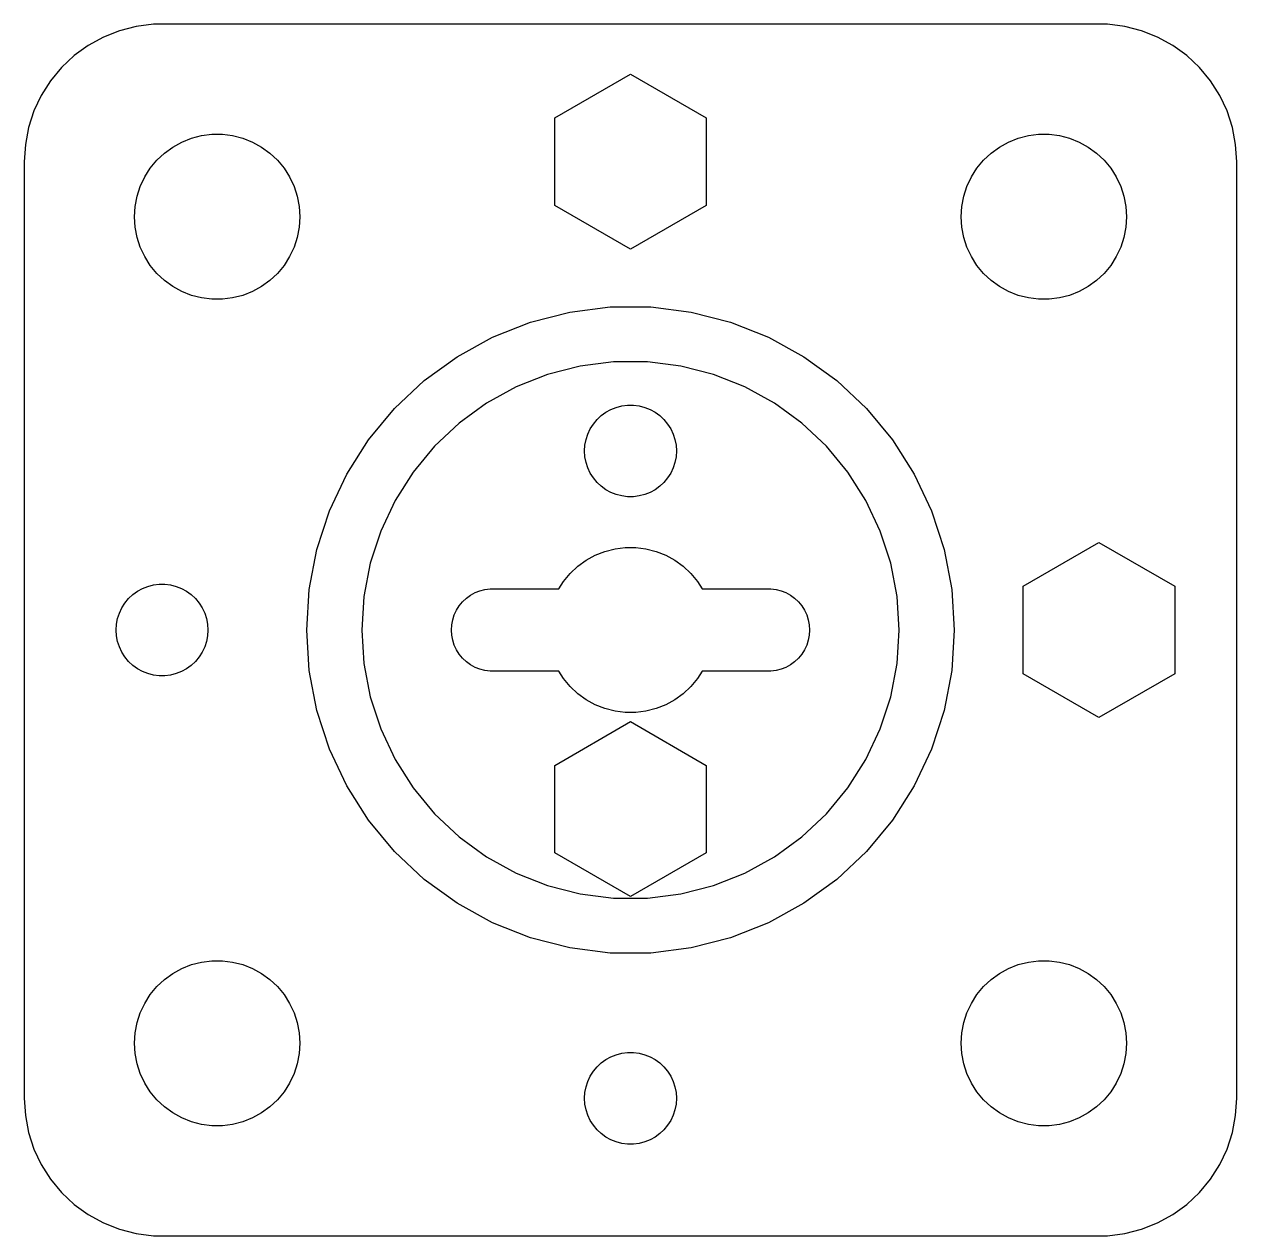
# Model space of a CAD drawing. Header units: metres. Extents: x -22 to 22, y -22 to 184.
# Drawn here: x -22 to 22, y 140.01 to 183.99 of the extents above; entities that cross this region are included whole.
import ezdxf

# ---------------------------------------------------------------- set-up
doc = ezdxf.new("R2010")
doc.units = ezdxf.units.M

msp = doc.modelspace()

# ---------------------------------------------------------------- linework, layer by layer
for p, q in [((-17.3139, 183.99), (-17.9369, 183.911)), ((17.3139, 183.99), (-17.3139, 183.99)), ((17.9369, 183.911), (17.3139, 183.99)), ((-19.1289, 183.524), (-19.6791, 183.222)), ((-18.5451, 183.755), (-19.1289, 183.524)), ((-17.9369, 183.911), (-18.5451, 183.755)), ((18.5451, 183.755), (17.9369, 183.911)), ((19.1289, 183.524), (18.5451, 183.755)), ((19.6791, 183.222), (19.1289, 183.524)), ((-19.6791, 183.222), (-20.1871, 182.853)), ((20.1871, 182.853), (19.6791, 183.222)), ((-20.1871, 182.853), (-20.6448, 182.423)), ((20.6448, 182.423), (20.1871, 182.853)), ((-20.6448, 182.423), (-21.0451, 181.939)), ((-2.74832, 180.587), (0, 182.173)), ((0, 182.173), (2.74832, 180.587)), ((21.0451, 181.939), (20.6448, 182.423)), ((-21.0451, 181.939), (-21.3815, 181.409)), ((21.3815, 181.409), (21.0451, 181.939)), ((-21.3815, 181.409), (-21.6489, 180.841)), ((21.6489, 180.841), (21.3815, 181.409)), ((-21.6489, 180.841), (-21.8429, 180.243)), ((21.8429, 180.243), (21.6489, 180.841)), ((-2.74832, 177.413), (-2.74832, 180.587)), ((2.74832, 180.587), (2.74832, 177.413)), ((-21.8429, 180.243), (-21.9606, 179.627)), ((-15.5621, 179.947), (-15.1884, 179.994)), ((-15.1884, 179.994), (-14.8116, 179.994)), ((-14.8116, 179.994), (-14.4379, 179.947)), ((14.4379, 179.947), (14.8116, 179.994)), ((14.8116, 179.994), (15.1884, 179.994)), ((15.1884, 179.994), (15.5621, 179.947)), ((21.9606, 179.627), (21.8429, 180.243)), ((-21.9606, 179.627), (-22, 179)), ((-16.9123, 179.312), (-16.6075, 179.533)), ((-16.6075, 179.533), (-16.2773, 179.714)), ((-16.2773, 179.714), (-15.927, 179.853)), ((-15.927, 179.853), (-15.5621, 179.947)), ((-14.4379, 179.947), (-14.0729, 179.853)), ((-14.0729, 179.853), (-13.7227, 179.714)), ((-13.7227, 179.714), (-13.3925, 179.533)), ((-13.3925, 179.533), (-13.0877, 179.312)), ((13.0877, 179.312), (13.3925, 179.533)), ((13.3925, 179.533), (13.7227, 179.714)), ((13.7227, 179.714), (14.0729, 179.853)), ((14.0729, 179.853), (14.4379, 179.947)), ((15.5621, 179.947), (15.927, 179.853)), ((15.927, 179.853), (16.2773, 179.714)), ((16.2773, 179.714), (16.6075, 179.533)), ((16.6075, 179.533), (16.9123, 179.312)), ((22, 179), (21.9606, 179.627)), ((-17.1869, 179.054), (-16.9123, 179.312)), ((-13.0877, 179.312), (-12.8131, 179.054)), ((12.8131, 179.054), (13.0877, 179.312)), ((16.9123, 179.312), (17.1869, 179.054)), ((-22, 179), (-22, 145)), ((-17.6289, 178.445), (-17.427, 178.763)), ((-17.427, 178.763), (-17.1869, 179.054)), ((-12.8131, 179.054), (-12.5729, 178.763)), ((-12.5729, 178.763), (-12.3711, 178.445)), ((12.3711, 178.445), (12.5729, 178.763)), ((12.5729, 178.763), (12.8131, 179.054)), ((17.1869, 179.054), (17.427, 178.763)), ((17.427, 178.763), (17.6289, 178.445)), ((22, 145), (22, 179)), ((-17.7893, 178.104), (-17.6289, 178.445)), ((-12.3711, 178.445), (-12.2107, 178.104)), ((12.2107, 178.104), (12.3711, 178.445)), ((17.6289, 178.445), (17.7893, 178.104)), ((-17.9057, 177.746), (-17.7893, 178.104)), ((-12.2107, 178.104), (-12.0942, 177.746)), ((12.0942, 177.746), (12.2107, 178.104)), ((17.7893, 178.104), (17.9057, 177.746)), ((-18, 177), (-17.9763, 177.376)), ((-17.9763, 177.376), (-17.9057, 177.746)), ((-12.0942, 177.746), (-12.0237, 177.376)), ((-12.0237, 177.376), (-12, 177)), ((0, 175.827), (-2.74832, 177.413)), ((2.74832, 177.413), (0, 175.827)), ((12, 177), (12.0237, 177.376)), ((12.0237, 177.376), (12.0942, 177.746)), ((17.9057, 177.746), (17.9763, 177.376)), ((17.9763, 177.376), (18, 177)), ((-17.9763, 176.624), (-18, 177)), ((-12, 177), (-12.0237, 176.624)), ((12.0237, 176.624), (12, 177)), ((18, 177), (17.9763, 176.624)), ((-17.9057, 176.254), (-17.9763, 176.624)), ((-12.0237, 176.624), (-12.0942, 176.254)), ((12.0942, 176.254), (12.0237, 176.624)), ((17.9763, 176.624), (17.9057, 176.254)), ((-17.7893, 175.896), (-17.9057, 176.254)), ((-12.0942, 176.254), (-12.2107, 175.896)), ((12.2107, 175.896), (12.0942, 176.254)), ((17.9057, 176.254), (17.7893, 175.896)), ((-17.6289, 175.555), (-17.7893, 175.896)), ((-12.2107, 175.896), (-12.3711, 175.555)), ((12.3711, 175.555), (12.2107, 175.896)), ((17.7893, 175.896), (17.6289, 175.555)), ((-17.427, 175.237), (-17.6289, 175.555)), ((-17.1869, 174.946), (-17.427, 175.237)), ((-12.5729, 175.237), (-12.8131, 174.946)), ((-12.3711, 175.555), (-12.5729, 175.237)), ((12.5729, 175.237), (12.3711, 175.555)), ((12.8131, 174.946), (12.5729, 175.237)), ((17.427, 175.237), (17.1869, 174.946)), ((17.6289, 175.555), (17.427, 175.237)), ((-16.9123, 174.688), (-17.1869, 174.946)), ((-16.6075, 174.467), (-16.9123, 174.688)), ((-13.0877, 174.688), (-13.3925, 174.467)), ((-12.8131, 174.946), (-13.0877, 174.688)), ((13.0877, 174.688), (12.8131, 174.946)), ((13.3925, 174.467), (13.0877, 174.688)), ((16.9123, 174.688), (16.6075, 174.467)), ((17.1869, 174.946), (16.9123, 174.688)), ((-16.2773, 174.286), (-16.6075, 174.467)), ((-15.927, 174.147), (-16.2773, 174.286)), ((-13.7227, 174.286), (-14.0729, 174.147)), ((-13.3925, 174.467), (-13.7227, 174.286)), ((13.7227, 174.286), (13.3925, 174.467)), ((14.0729, 174.147), (13.7227, 174.286)), ((16.2773, 174.286), (15.927, 174.147)), ((16.6075, 174.467), (16.2773, 174.286)), ((-15.5621, 174.053), (-15.927, 174.147)), ((-15.1884, 174.006), (-15.5621, 174.053)), ((-14.8116, 174.006), (-15.1884, 174.006)), ((-14.4379, 174.053), (-14.8116, 174.006)), ((-14.0729, 174.147), (-14.4379, 174.053)), ((14.4379, 174.053), (14.0729, 174.147)), ((14.8116, 174.006), (14.4379, 174.053)), ((15.1884, 174.006), (14.8116, 174.006)), ((15.5621, 174.053), (15.1884, 174.006)), ((15.927, 174.147), (15.5621, 174.053)), ((-3.63094, 173.175), (-2.20172, 173.542)), ((-2.20172, 173.542), (-0.737778, 173.727)), ((-0.737778, 173.727), (0.737778, 173.727)), ((0.737778, 173.727), (2.20172, 173.542)), ((2.20172, 173.542), (3.63094, 173.175)), ((-5.0029, 172.632), (-3.63094, 173.175)), ((3.63094, 173.175), (5.0029, 172.632)), ((-6.29596, 171.921), (-5.0029, 172.632)), ((5.0029, 172.632), (6.29596, 171.921)), ((-7.48973, 171.054), (-6.29596, 171.921)), ((-0.612198, 171.731), (-1.82697, 171.577)), ((0.612198, 171.731), (-0.612198, 171.731)), ((1.82697, 171.577), (0.612198, 171.731)), ((6.29596, 171.921), (7.48973, 171.054)), ((-3.01291, 171.273), (-4.15134, 170.822)), ((-1.82697, 171.577), (-3.01291, 171.273)), ((3.01291, 171.273), (1.82697, 171.577)), ((4.15134, 170.822), (3.01291, 171.273)), ((-8.56537, 170.043), (-7.48973, 171.054)), ((-4.15134, 170.822), (-5.2243, 170.232)), ((5.2243, 170.232), (4.15134, 170.822)), ((7.48973, 171.054), (8.56537, 170.043)), ((-9.50594, 168.906), (-8.56537, 170.043)), ((-5.2243, 170.232), (-6.21487, 169.512)), ((-1.06111, 169.783), (-0.891983, 169.906)), ((-0.891983, 169.906), (-0.708786, 170.006)), ((-0.708786, 170.006), (-0.51442, 170.083)), ((-0.51442, 170.083), (-0.31192, 170.135)), ((-0.31192, 170.135), (-0.104523, 170.161)), ((-0.104523, 170.161), (0.104523, 170.161)), ((0.104523, 170.161), (0.31192, 170.135)), ((0.31192, 170.135), (0.51442, 170.083)), ((0.51442, 170.083), (0.708786, 170.006)), ((0.708786, 170.006), (0.891983, 169.906)), ((0.891983, 169.906), (1.06111, 169.783)), ((6.21487, 169.512), (5.2243, 170.232)), ((8.56537, 170.043), (9.50594, 168.906)), ((-6.21487, 169.512), (-7.10744, 168.674)), ((-1.45879, 169.302), (-1.34677, 169.478)), ((-1.34677, 169.478), (-1.21352, 169.64)), ((-1.21352, 169.64), (-1.06111, 169.783)), ((1.06111, 169.783), (1.21352, 169.64)), ((1.21352, 169.64), (1.34677, 169.478)), ((1.34677, 169.478), (1.45879, 169.302)), ((7.10744, 168.674), (6.21487, 169.512)), ((-1.6124, 168.914), (-1.54779, 169.113)), ((-1.54779, 169.113), (-1.45879, 169.302)), ((1.45879, 169.302), (1.54779, 169.113)), ((1.54779, 169.113), (1.6124, 168.914)), ((-10.2966, 167.661), (-9.50594, 168.906)), ((-7.10744, 168.674), (-7.88791, 167.731)), ((-1.6647, 168.5), (-1.65157, 168.709)), ((-1.65157, 168.709), (-1.6124, 168.914)), ((1.6124, 168.914), (1.65157, 168.709)), ((1.65157, 168.709), (1.6647, 168.5)), ((7.88791, 167.731), (7.10744, 168.674)), ((9.50594, 168.906), (10.2966, 167.661)), ((-1.65157, 168.291), (-1.6647, 168.5)), ((-1.6124, 168.086), (-1.65157, 168.291)), ((-1.54779, 167.887), (-1.6124, 168.086)), ((1.6124, 168.086), (1.54779, 167.887)), ((1.65157, 168.291), (1.6124, 168.086)), ((1.6647, 168.5), (1.65157, 168.291)), ((-10.9249, 166.325), (-10.2966, 167.661)), ((-7.88791, 167.731), (-8.54398, 166.697)), ((-1.45879, 167.698), (-1.54779, 167.887)), ((-1.34677, 167.521), (-1.45879, 167.698)), ((1.45879, 167.698), (1.34677, 167.521)), ((1.54779, 167.887), (1.45879, 167.698)), ((8.54398, 166.697), (7.88791, 167.731)), ((10.2966, 167.661), (10.9249, 166.325)), ((-1.21352, 167.36), (-1.34677, 167.521)), ((-1.06111, 167.217), (-1.21352, 167.36)), ((-0.891983, 167.094), (-1.06111, 167.217)), ((1.06111, 167.217), (0.891983, 167.094)), ((1.21352, 167.36), (1.06111, 167.217)), ((1.34677, 167.521), (1.21352, 167.36)), ((-0.708786, 166.994), (-0.891983, 167.094)), ((-0.51442, 166.917), (-0.708786, 166.994)), ((-0.31192, 166.865), (-0.51442, 166.917)), ((-0.104523, 166.839), (-0.31192, 166.865)), ((0.104523, 166.839), (-0.104523, 166.839)), ((0.31192, 166.865), (0.104523, 166.839)), ((0.51442, 166.917), (0.31192, 166.865)), ((0.708786, 166.994), (0.51442, 166.917)), ((0.891983, 167.094), (0.708786, 166.994)), ((-11.3808, 164.922), (-10.9249, 166.325)), ((-8.54398, 166.697), (-9.06531, 165.589)), ((9.06531, 165.589), (8.54398, 166.697)), ((10.9249, 166.325), (11.3808, 164.922)), ((-9.06531, 165.589), (-9.44368, 164.425)), ((9.44368, 164.425), (9.06531, 165.589)), ((14.2517, 163.587), (17, 165.173)), ((17, 165.173), (19.7483, 163.587)), ((-11.6573, 163.473), (-11.3808, 164.922)), ((-1.60747, 164.533), (-1.27733, 164.714)), ((-1.27733, 164.714), (-0.927048, 164.853)), ((-0.927048, 164.853), (-0.562134, 164.947)), ((-0.562134, 164.947), (-0.18837, 164.994)), ((-0.18837, 164.994), (0.18837, 164.994)), ((0.18837, 164.994), (0.562134, 164.947)), ((0.562134, 164.947), (0.927048, 164.853)), ((0.927048, 164.853), (1.27733, 164.714)), ((1.27733, 164.714), (1.60747, 164.533)), ((11.3808, 164.922), (11.6573, 163.473)), ((-9.44368, 164.425), (-9.67311, 163.222)), ((-2.1869, 164.054), (-1.91226, 164.312)), ((-1.91226, 164.312), (-1.60747, 164.533)), ((1.60747, 164.533), (1.91226, 164.312)), ((1.91226, 164.312), (2.1869, 164.054)), ((9.67311, 163.222), (9.44368, 164.425)), ((-2.59605, 163.497), (-2.42705, 163.763)), ((-2.42705, 163.763), (-2.1869, 164.054)), ((2.1869, 164.054), (2.42705, 163.763)), ((2.42705, 163.763), (2.59605, 163.497)), ((-18.2135, 163.14), (-18.0611, 163.283)), ((-18.0611, 163.283), (-17.892, 163.406)), ((-17.892, 163.406), (-17.7088, 163.506)), ((-17.7088, 163.506), (-17.5144, 163.583)), ((-17.5144, 163.583), (-17.3119, 163.635)), ((-17.3119, 163.635), (-17.1045, 163.661)), ((-17.1045, 163.661), (-16.8955, 163.661)), ((-16.8955, 163.661), (-16.6881, 163.635)), ((-16.6881, 163.635), (-16.4856, 163.583)), ((-16.4856, 163.583), (-16.2912, 163.506)), ((-16.2912, 163.506), (-16.108, 163.406)), ((-16.108, 163.406), (-15.9389, 163.283)), ((-15.9389, 163.283), (-15.7865, 163.14)), ((-11.75, 162), (-11.6573, 163.473)), ((-5.95613, 163.156), (-5.80373, 163.266)), ((-5.80373, 163.266), (-5.63866, 163.357)), ((-5.63866, 163.357), (-5.46352, 163.427)), ((-5.46352, 163.427), (-5.28107, 163.473)), ((-5.28107, 163.473), (-5.09418, 163.497)), ((-5.09418, 163.497), (-2.59605, 163.497)), ((2.59605, 163.497), (5.09418, 163.497)), ((5.09418, 163.497), (5.28107, 163.473)), ((5.28107, 163.473), (5.46352, 163.427)), ((5.46352, 163.427), (5.63866, 163.357)), ((5.63866, 163.357), (5.80373, 163.266)), ((5.80373, 163.266), (5.95613, 163.156)), ((11.6573, 163.473), (11.75, 162)), ((14.2517, 160.413), (14.2517, 163.587)), ((19.7483, 163.587), (19.7483, 160.413)), ((-18.5478, 162.613), (-18.4588, 162.802)), ((-18.4588, 162.802), (-18.3468, 162.978)), ((-18.3468, 162.978), (-18.2135, 163.14)), ((-15.7865, 163.14), (-15.6532, 162.978)), ((-15.6532, 162.978), (-15.5412, 162.802)), ((-15.5412, 162.802), (-15.4522, 162.613)), ((-9.67311, 163.222), (-9.75, 162)), ((-6.31445, 162.723), (-6.21352, 162.882)), ((-6.21352, 162.882), (-6.09344, 163.027)), ((-6.09344, 163.027), (-5.95613, 163.156)), ((5.95613, 163.156), (6.09344, 163.027)), ((6.09344, 163.027), (6.21352, 162.882)), ((6.21352, 162.882), (6.31445, 162.723)), ((9.75, 162), (9.67311, 163.222)), ((-18.6516, 162.209), (-18.6124, 162.414)), ((-18.6124, 162.414), (-18.5478, 162.613)), ((-15.4522, 162.613), (-15.3876, 162.414)), ((-15.3876, 162.414), (-15.3484, 162.209)), ((-6.48816, 162.188), (-6.45287, 162.373)), ((-6.45287, 162.373), (-6.39465, 162.552)), ((-6.39465, 162.552), (-6.31445, 162.723)), ((6.31445, 162.723), (6.39465, 162.552)), ((6.39465, 162.552), (6.45287, 162.373)), ((6.45287, 162.373), (6.48816, 162.188)), ((-18.6647, 162), (-18.6516, 162.209)), ((-18.6516, 161.791), (-18.6647, 162)), ((-15.3484, 162.209), (-15.3353, 162)), ((-15.3353, 162), (-15.3484, 161.791)), ((-11.6573, 160.527), (-11.75, 162)), ((-9.75, 162), (-9.67311, 160.778)), ((-6.5, 162), (-6.48816, 162.188)), ((-6.48816, 161.812), (-6.5, 162)), ((6.48816, 162.188), (6.5, 162)), ((6.5, 162), (6.48816, 161.812)), ((9.67311, 160.778), (9.75, 162)), ((11.75, 162), (11.6573, 160.527)), ((-18.6124, 161.586), (-18.6516, 161.791)), ((-18.5478, 161.387), (-18.6124, 161.586)), ((-15.3876, 161.586), (-15.4522, 161.387)), ((-15.3484, 161.791), (-15.3876, 161.586)), ((-6.45287, 161.627), (-6.48816, 161.812)), ((-6.39465, 161.448), (-6.45287, 161.627)), ((6.45287, 161.627), (6.39465, 161.448)), ((6.48816, 161.812), (6.45287, 161.627)), ((-18.4588, 161.198), (-18.5478, 161.387)), ((-18.3468, 161.022), (-18.4588, 161.198)), ((-15.5412, 161.198), (-15.6532, 161.022)), ((-15.4522, 161.387), (-15.5412, 161.198)), ((-6.31445, 161.277), (-6.39465, 161.448)), ((-6.21352, 161.118), (-6.31445, 161.277)), ((-6.09344, 160.973), (-6.21352, 161.118)), ((6.21352, 161.118), (6.09344, 160.973)), ((6.31445, 161.277), (6.21352, 161.118)), ((6.39465, 161.448), (6.31445, 161.277)), ((-18.2135, 160.86), (-18.3468, 161.022)), ((-18.0611, 160.717), (-18.2135, 160.86)), ((-17.892, 160.594), (-18.0611, 160.717)), ((-15.9389, 160.717), (-16.108, 160.594)), ((-15.7865, 160.86), (-15.9389, 160.717)), ((-15.6532, 161.022), (-15.7865, 160.86)), ((-9.67311, 160.778), (-9.44368, 159.575)), ((-5.95613, 160.844), (-6.09344, 160.973)), ((-5.80373, 160.734), (-5.95613, 160.844)), ((-5.63866, 160.643), (-5.80373, 160.734)), ((-5.46352, 160.573), (-5.63866, 160.643)), ((5.63866, 160.643), (5.46352, 160.573)), ((5.80373, 160.734), (5.63866, 160.643)), ((5.95613, 160.844), (5.80373, 160.734)), ((6.09344, 160.973), (5.95613, 160.844)), ((9.44368, 159.575), (9.67311, 160.778)), ((-17.7088, 160.494), (-17.892, 160.594)), ((-17.5144, 160.417), (-17.7088, 160.494)), ((-17.3119, 160.365), (-17.5144, 160.417)), ((-17.1045, 160.339), (-17.3119, 160.365)), ((-16.8955, 160.339), (-17.1045, 160.339)), ((-16.6881, 160.365), (-16.8955, 160.339)), ((-16.4856, 160.417), (-16.6881, 160.365)), ((-16.2912, 160.494), (-16.4856, 160.417)), ((-16.108, 160.594), (-16.2912, 160.494)), ((-11.3808, 159.078), (-11.6573, 160.527)), ((-5.28107, 160.527), (-5.46352, 160.573)), ((-5.09418, 160.503), (-5.28107, 160.527)), ((-2.59605, 160.503), (-5.09418, 160.503)), ((-2.42705, 160.237), (-2.59605, 160.503)), ((-2.1869, 159.946), (-2.42705, 160.237)), ((2.42705, 160.237), (2.1869, 159.946)), ((2.59605, 160.503), (2.42705, 160.237)), ((5.09418, 160.503), (2.59605, 160.503)), ((5.28107, 160.527), (5.09418, 160.503)), ((5.46352, 160.573), (5.28107, 160.527)), ((11.6573, 160.527), (11.3808, 159.078)), ((17, 158.827), (14.2517, 160.413)), ((19.7483, 160.413), (17, 158.827)), ((-1.91226, 159.688), (-2.1869, 159.946)), ((2.1869, 159.946), (1.91226, 159.688)), ((-9.44368, 159.575), (-9.06531, 158.411)), ((-1.60747, 159.467), (-1.91226, 159.688)), ((-1.27733, 159.286), (-1.60747, 159.467)), ((-0.927048, 159.147), (-1.27733, 159.286)), ((1.27733, 159.286), (0.927048, 159.147)), ((1.60747, 159.467), (1.27733, 159.286)), ((1.91226, 159.688), (1.60747, 159.467)), ((9.06531, 158.411), (9.44368, 159.575)), ((-10.9249, 157.675), (-11.3808, 159.078)), ((-0.562134, 159.053), (-0.927048, 159.147)), ((-0.18837, 159.006), (-0.562134, 159.053)), ((0.18837, 159.006), (-0.18837, 159.006)), ((0.562134, 159.053), (0.18837, 159.006)), ((0.927048, 159.147), (0.562134, 159.053)), ((11.3808, 159.078), (10.9249, 157.675)), ((-9.06531, 158.411), (-8.54398, 157.303)), ((-2.74832, 157.087), (0, 158.673)), ((0, 158.673), (2.74832, 157.087)), ((8.54398, 157.303), (9.06531, 158.411)), ((-10.2966, 156.339), (-10.9249, 157.675)), ((10.9249, 157.675), (10.2966, 156.339)), ((-8.54398, 157.303), (-7.88791, 156.269)), ((-2.74832, 153.913), (-2.74832, 157.087)), ((2.74832, 157.087), (2.74832, 153.913)), ((7.88791, 156.269), (8.54398, 157.303)), ((-9.50594, 155.094), (-10.2966, 156.339)), ((-7.88791, 156.269), (-7.10744, 155.326)), ((7.10744, 155.326), (7.88791, 156.269)), ((10.2966, 156.339), (9.50594, 155.094)), ((-7.10744, 155.326), (-6.21487, 154.488)), ((6.21487, 154.488), (7.10744, 155.326)), ((-8.56537, 153.957), (-9.50594, 155.094)), ((9.50594, 155.094), (8.56537, 153.957)), ((-6.21487, 154.488), (-5.2243, 153.768)), ((5.2243, 153.768), (6.21487, 154.488)), ((-7.48973, 152.946), (-8.56537, 153.957)), ((-5.2243, 153.768), (-4.15134, 153.178)), ((0, 152.327), (-2.74832, 153.913)), ((2.74832, 153.913), (0, 152.327)), ((4.15134, 153.178), (5.2243, 153.768)), ((8.56537, 153.957), (7.48973, 152.946)), ((-4.15134, 153.178), (-3.01291, 152.727)), ((3.01291, 152.727), (4.15134, 153.178)), ((-6.29596, 152.079), (-7.48973, 152.946)), ((-3.01291, 152.727), (-1.82697, 152.423)), ((1.82697, 152.423), (3.01291, 152.727)), ((7.48973, 152.946), (6.29596, 152.079)), ((-1.82697, 152.423), (-0.612198, 152.269)), ((-0.612198, 152.269), (0.612198, 152.269)), ((0.612198, 152.269), (1.82697, 152.423)), ((-5.0029, 151.368), (-6.29596, 152.079)), ((6.29596, 152.079), (5.0029, 151.368)), ((-3.63094, 150.825), (-5.0029, 151.368)), ((5.0029, 151.368), (3.63094, 150.825)), ((-2.20172, 150.458), (-3.63094, 150.825)), ((3.63094, 150.825), (2.20172, 150.458)), ((-0.737778, 150.273), (-2.20172, 150.458)), ((0.737778, 150.273), (-0.737778, 150.273)), ((2.20172, 150.458), (0.737778, 150.273)), ((-16.6075, 149.533), (-16.2773, 149.714)), ((-16.2773, 149.714), (-15.927, 149.853)), ((-15.927, 149.853), (-15.5621, 149.947)), ((-15.5621, 149.947), (-15.1884, 149.994)), ((-15.1884, 149.994), (-14.8116, 149.994)), ((-14.8116, 149.994), (-14.4379, 149.947)), ((-14.4379, 149.947), (-14.0729, 149.853)), ((-14.0729, 149.853), (-13.7227, 149.714)), ((-13.7227, 149.714), (-13.3925, 149.533)), ((13.3925, 149.533), (13.7227, 149.714)), ((13.7227, 149.714), (14.0729, 149.853)), ((14.0729, 149.853), (14.4379, 149.947)), ((14.4379, 149.947), (14.8116, 149.994)), ((14.8116, 149.994), (15.1884, 149.994)), ((15.1884, 149.994), (15.5621, 149.947)), ((15.5621, 149.947), (15.927, 149.853)), ((15.927, 149.853), (16.2773, 149.714)), ((16.2773, 149.714), (16.6075, 149.533)), ((-17.1869, 149.054), (-16.9123, 149.312)), ((-16.9123, 149.312), (-16.6075, 149.533)), ((-13.3925, 149.533), (-13.0877, 149.312)), ((-13.0877, 149.312), (-12.8131, 149.054)), ((12.8131, 149.054), (13.0877, 149.312)), ((13.0877, 149.312), (13.3925, 149.533)), ((16.6075, 149.533), (16.9123, 149.312)), ((16.9123, 149.312), (17.1869, 149.054)), ((-17.6289, 148.445), (-17.427, 148.763)), ((-17.427, 148.763), (-17.1869, 149.054)), ((-12.8131, 149.054), (-12.5729, 148.763)), ((-12.5729, 148.763), (-12.3711, 148.445)), ((12.3711, 148.445), (12.5729, 148.763)), ((12.5729, 148.763), (12.8131, 149.054)), ((17.1869, 149.054), (17.427, 148.763)), ((17.427, 148.763), (17.6289, 148.445)), ((-17.7893, 148.104), (-17.6289, 148.445)), ((-12.3711, 148.445), (-12.2107, 148.104)), ((12.2107, 148.104), (12.3711, 148.445)), ((17.6289, 148.445), (17.7893, 148.104)), ((-17.9057, 147.746), (-17.7893, 148.104)), ((-12.2107, 148.104), (-12.0942, 147.746)), ((12.0942, 147.746), (12.2107, 148.104)), ((17.7893, 148.104), (17.9057, 147.746)), ((-17.9763, 147.376), (-17.9057, 147.746)), ((-12.0942, 147.746), (-12.0237, 147.376)), ((12.0237, 147.376), (12.0942, 147.746)), ((17.9057, 147.746), (17.9763, 147.376)), ((-18, 147), (-17.9763, 147.376)), ((-17.9763, 146.624), (-18, 147)), ((-12.0237, 147.376), (-12, 147)), ((-12, 147), (-12.0237, 146.624)), ((12, 147), (12.0237, 147.376)), ((12.0237, 146.624), (12, 147)), ((17.9763, 147.376), (18, 147)), ((18, 147), (17.9763, 146.624)), ((-17.9057, 146.254), (-17.9763, 146.624)), ((-12.0237, 146.624), (-12.0942, 146.254)), ((-0.708786, 146.506), (-0.51442, 146.583)), ((-0.51442, 146.583), (-0.31192, 146.635)), ((-0.31192, 146.635), (-0.104523, 146.661)), ((-0.104523, 146.661), (0.104523, 146.661)), ((0.104523, 146.661), (0.31192, 146.635)), ((0.31192, 146.635), (0.51442, 146.583)), ((0.51442, 146.583), (0.708786, 146.506)), ((12.0942, 146.254), (12.0237, 146.624)), ((17.9763, 146.624), (17.9057, 146.254)), ((-17.7893, 145.896), (-17.9057, 146.254)), ((-12.0942, 146.254), (-12.2107, 145.896)), ((-1.34677, 145.979), (-1.21352, 146.14)), ((-1.21352, 146.14), (-1.06111, 146.283)), ((-1.06111, 146.283), (-0.891983, 146.406)), ((-0.891983, 146.406), (-0.708786, 146.506)), ((0.708786, 146.506), (0.891983, 146.406)), ((0.891983, 146.406), (1.06111, 146.283)), ((1.06111, 146.283), (1.21352, 146.14)), ((1.21352, 146.14), (1.34677, 145.979)), ((12.2107, 145.896), (12.0942, 146.254)), ((17.9057, 146.254), (17.7893, 145.896)), ((-17.6289, 145.555), (-17.7893, 145.896)), ((-12.2107, 145.896), (-12.3711, 145.555)), ((-1.54779, 145.613), (-1.45879, 145.802)), ((-1.45879, 145.802), (-1.34677, 145.979)), ((1.34677, 145.979), (1.45879, 145.802)), ((1.45879, 145.802), (1.54779, 145.613)), ((12.3711, 145.555), (12.2107, 145.896)), ((17.7893, 145.896), (17.6289, 145.555)), ((-17.427, 145.237), (-17.6289, 145.555)), ((-17.1869, 144.946), (-17.427, 145.237)), ((-12.5729, 145.237), (-12.8131, 144.946)), ((-12.3711, 145.555), (-12.5729, 145.237)), ((-1.6647, 145), (-1.65157, 145.209)), ((-1.65157, 145.209), (-1.6124, 145.414)), ((-1.6124, 145.414), (-1.54779, 145.613)), ((1.54779, 145.613), (1.6124, 145.414)), ((1.6124, 145.414), (1.65157, 145.209)), ((1.65157, 145.209), (1.6647, 145)), ((12.5729, 145.237), (12.3711, 145.555)), ((12.8131, 144.946), (12.5729, 145.237)), ((17.427, 145.237), (17.1869, 144.946)), ((17.6289, 145.555), (17.427, 145.237)), ((-22, 145), (-21.9606, 144.373)), ((-16.9123, 144.688), (-17.1869, 144.946)), ((-12.8131, 144.946), (-13.0877, 144.688)), ((-1.65157, 144.791), (-1.6647, 145)), ((-1.6124, 144.586), (-1.65157, 144.791)), ((1.65157, 144.791), (1.6124, 144.586)), ((1.6647, 145), (1.65157, 144.791)), ((13.0877, 144.688), (12.8131, 144.946)), ((17.1869, 144.946), (16.9123, 144.688)), ((21.9606, 144.373), (22, 145)), ((-21.9606, 144.373), (-21.8429, 143.757)), ((-16.6075, 144.467), (-16.9123, 144.688)), ((-16.2773, 144.286), (-16.6075, 144.467)), ((-13.3925, 144.467), (-13.7227, 144.286)), ((-13.0877, 144.688), (-13.3925, 144.467)), ((-1.54779, 144.387), (-1.6124, 144.586)), ((-1.45879, 144.198), (-1.54779, 144.387)), ((1.54779, 144.387), (1.45879, 144.198)), ((1.6124, 144.586), (1.54779, 144.387)), ((13.3925, 144.467), (13.0877, 144.688)), ((13.7227, 144.286), (13.3925, 144.467)), ((16.6075, 144.467), (16.2773, 144.286)), ((16.9123, 144.688), (16.6075, 144.467)), ((21.8429, 143.757), (21.9606, 144.373)), ((-15.927, 144.147), (-16.2773, 144.286)), ((-15.5621, 144.053), (-15.927, 144.147)), ((-15.1884, 144.006), (-15.5621, 144.053)), ((-14.8116, 144.006), (-15.1884, 144.006)), ((-14.4379, 144.053), (-14.8116, 144.006)), ((-14.0729, 144.147), (-14.4379, 144.053)), ((-13.7227, 144.286), (-14.0729, 144.147)), ((-1.34677, 144.022), (-1.45879, 144.198)), ((-1.21352, 143.86), (-1.34677, 144.022)), ((1.34677, 144.022), (1.21352, 143.86)), ((1.45879, 144.198), (1.34677, 144.022)), ((14.0729, 144.147), (13.7227, 144.286)), ((14.4379, 144.053), (14.0729, 144.147)), ((14.8116, 144.006), (14.4379, 144.053)), ((15.1884, 144.006), (14.8116, 144.006)), ((15.5621, 144.053), (15.1884, 144.006)), ((15.927, 144.147), (15.5621, 144.053)), ((16.2773, 144.286), (15.927, 144.147)), ((-21.8429, 143.757), (-21.6489, 143.159)), ((-1.06111, 143.717), (-1.21352, 143.86)), ((-0.891983, 143.594), (-1.06111, 143.717)), ((-0.708786, 143.494), (-0.891983, 143.594)), ((-0.51442, 143.417), (-0.708786, 143.494)), ((0.708786, 143.494), (0.51442, 143.417)), ((0.891983, 143.594), (0.708786, 143.494)), ((1.06111, 143.717), (0.891983, 143.594)), ((1.21352, 143.86), (1.06111, 143.717)), ((21.6489, 143.159), (21.8429, 143.757)), ((-21.6489, 143.159), (-21.3815, 142.591)), ((-0.31192, 143.365), (-0.51442, 143.417)), ((-0.104523, 143.339), (-0.31192, 143.365)), ((0.104523, 143.339), (-0.104523, 143.339)), ((0.31192, 143.365), (0.104523, 143.339)), ((0.51442, 143.417), (0.31192, 143.365)), ((21.3815, 142.591), (21.6489, 143.159)), ((-21.3815, 142.591), (-21.0451, 142.061)), ((21.0451, 142.061), (21.3815, 142.591)), ((-21.0451, 142.061), (-20.6448, 141.577)), ((20.6448, 141.577), (21.0451, 142.061)), ((-20.6448, 141.577), (-20.1871, 141.147)), ((20.1871, 141.147), (20.6448, 141.577)), ((-20.1871, 141.147), (-19.6791, 140.778)), ((19.6791, 140.778), (20.1871, 141.147)), ((-19.6791, 140.778), (-19.1289, 140.476)), ((-19.1289, 140.476), (-18.5451, 140.245)), ((18.5451, 140.245), (19.1289, 140.476)), ((19.1289, 140.476), (19.6791, 140.778)), ((-18.5451, 140.245), (-17.9369, 140.089)), ((-17.9369, 140.089), (-17.3139, 140.01)), ((-17.3139, 140.01), (17.3139, 140.01)), ((17.3139, 140.01), (17.9369, 140.089)), ((17.9369, 140.089), (18.5451, 140.245))]:
    msp.add_line(p, q)

doc.saveas('drawing.dxf')
